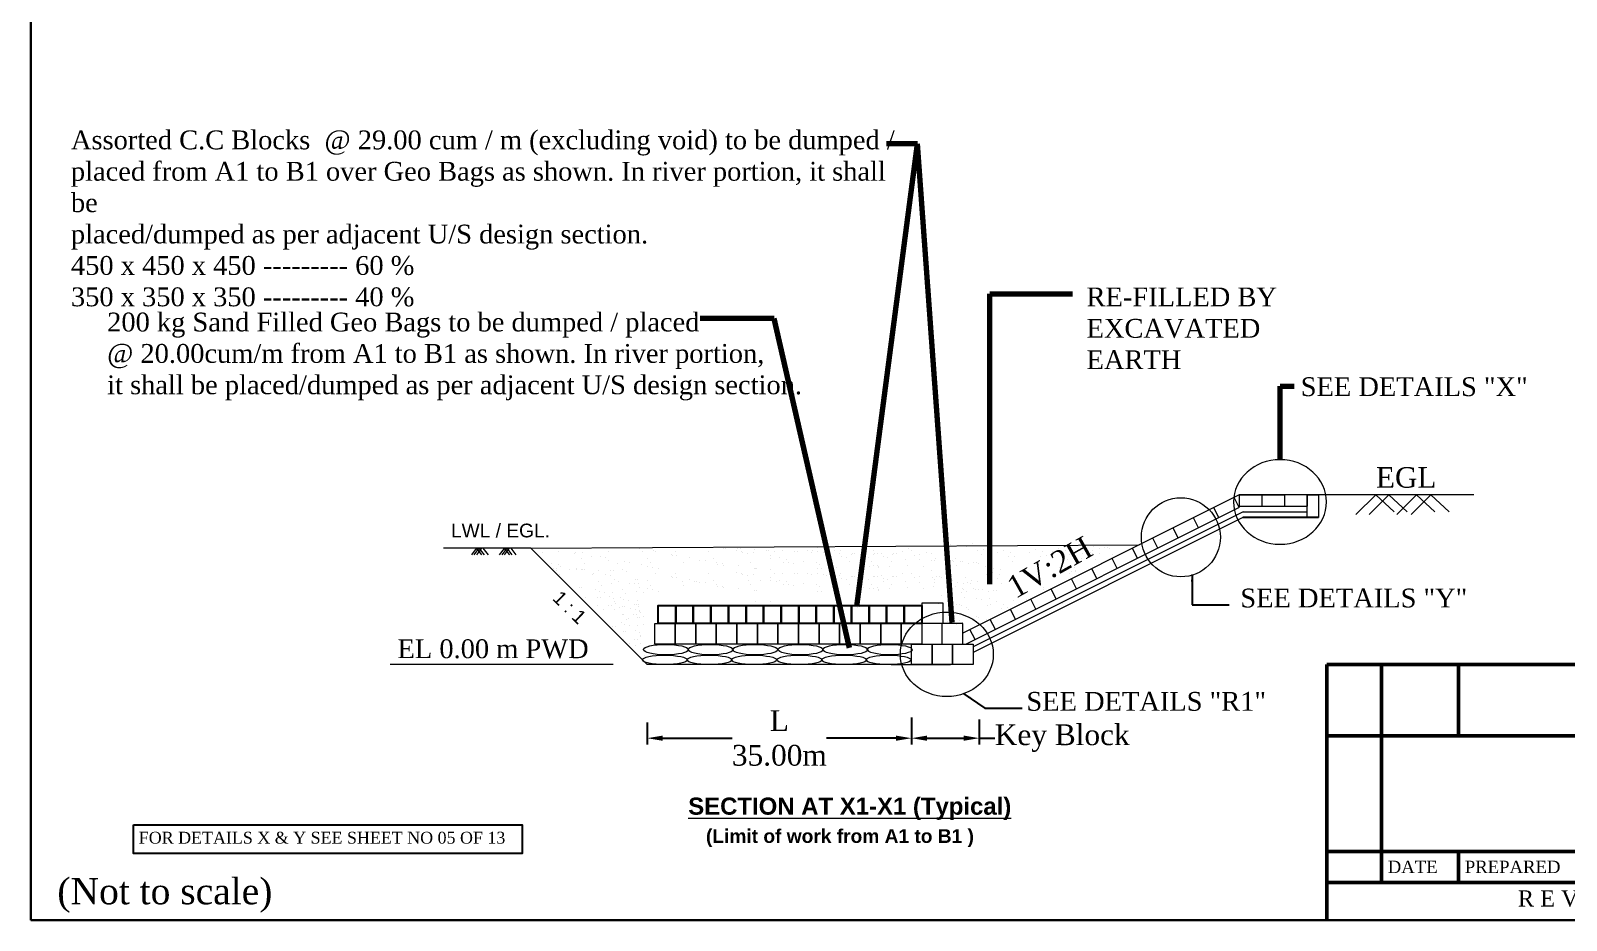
# Model space of a CAD drawing. Header units: metres. Extents: x -1354 to 3686, y -9962 to -7697.
# Drawn here: x 455 to 543.8, y -9021.8 to -8970.3 of the extents above; entities that cross this region are included whole.
import ezdxf
from ezdxf.enums import TextEntityAlignment as Align

# ---------------------------------------------------------------- set-up
doc = ezdxf.new("R2010")
doc.units = ezdxf.units.M
doc.layers.add('LINE', color=7, linetype='Continuous')
doc.styles.add('Arial B heading -200', font='arialbd.ttf', dxfattribs={"height": 0.6})
doc.styles.add('Arial-200', font='arial.ttf')
doc.styles.add('liza', font='times.ttf', dxfattribs={"height": 2})
doc.styles.get("Standard").update_dxf_attribs({"font": 'times.ttf'})
doc.dimstyles.get("Standard").update_dxf_attribs({"dimtxt": 0.5, "dimasz": 0.4075, "dimexe": 0.364, "dimexo": 0.219, "dimgap": 0.09, "dimtad": 0, "dimdec": 0, "dimlfac": 1000, "dimzin": 0, "dimdsep": 46, "dimtxsty": 'Standard', "dimcen": 0.09, "dimadec": 0, "dimazin": 0, "dimtfac": 1, "dimtdec": 0, "dimtofl": 0, "dimtmove": 0, "dimatfit": 3, "dimfxl": 1, "dimtolj": 1, "dimtzin": 0, "dimarcsym": 0})

# ---------------------------------------------------------------- blocks, each defined once
blk = doc.blocks.new('*D455')
at = {"layer": 'Defpoints', "color": 0, "lineweight": -3, "ltscale": 0.5}
for p in [(490.644, -9010.119), (505.927, -9009.831), (490.644, -9011.248)]:
    blk.add_point(p, dxfattribs=at)
at = {"layer": 'LINE', "color": 7, "ltscale": 0.5}
for p, q in [((505.927, -9010.05), (505.927, -9011.612)), ((490.644, -9010.338), (490.644, -9011.612)), ((491.544, -9011.248), (495.553, -9011.248)), ((505.027, -9011.248), (501.018, -9011.248))]:
    blk.add_line(p, q, dxfattribs=at)
at = {"layer": 'LINE', "color": 7, "lineweight": -3, "ltscale": 0.5}
for points in [[(491.544, -9011.098), (491.544, -9011.398), (490.644, -9011.248)], [(505.027, -9011.098), (505.027, -9011.398), (505.927, -9011.248)]]:
    blk.add_solid(points, dxfattribs=at)
at = {"layer": 'LINE', "color": 7, "lineweight": 9, "ltscale": 0.5, "insert": (498.285, -9011.248), "char_height": 1.2, "attachment_point": 5}
blk.add_mtext('\\A1;L\\P35.00m', dxfattribs=at)
blk = doc.blocks.new('*D456')
at = {"layer": 'Defpoints', "color": 0, "lineweight": -3, "ltscale": 0.5}
for p in [(505.927, -9009.941), (509.848, -9009.941), (509.848, -9011.248)]:
    blk.add_point(p, dxfattribs=at)
at = {"layer": 'LINE', "color": 7, "ltscale": 0.5}
for p, q in [((505.927, -9010.16), (505.927, -9011.612)), ((509.848, -9010.16), (509.848, -9011.612)), ((506.827, -9011.248), (508.948, -9011.248)), ((509.848, -9011.248), (510.748, -9011.248))]:
    blk.add_line(p, q, dxfattribs=at)
at = {"layer": 'LINE', "color": 7, "lineweight": -3, "ltscale": 0.5}
for points in [[(506.827, -9011.098), (506.827, -9011.398), (505.927, -9011.248)], [(508.948, -9011.098), (508.948, -9011.398), (509.848, -9011.248)]]:
    blk.add_solid(points, dxfattribs=at)
at = {"layer": 'LINE', "color": 7, "lineweight": 9, "ltscale": 0.5, "insert": (514.642, -9011.248), "char_height": 1.2, "attachment_point": 5}
blk.add_mtext('\\A1;Key Block', dxfattribs=at)

msp = doc.modelspace()

# ---------------------------------------------------------------- linework, layer by layer
at = {"color": 0, "linetype": 'Continuous', "lineweight": -3, "ltscale": 0.5}
msp.add_line((529.465272, -8998.496229), (525.078676, -8998.496229), dxfattribs=at)
at = {"linetype": 'ByBlock', "lineweight": 18, "ltscale": 0.5}
msp.add_line((504.759382, -9006.994764), (503.895605, -9006.994764), dxfattribs=at)
at = {"color": 0, "linetype": 'Continuous', "lineweight": -3, "ltscale": 0.5}
for points in [[(492.293324, -9004.618764), (491.277052, -9004.618764), (491.277052, -9003.569596), (492.293324, -9003.569596)], [(493.309596, -9004.618764), (492.293324, -9004.618764), (492.293324, -9003.569596), (493.309596, -9003.569596)], [(494.325868, -9004.618764), (493.309596, -9004.618764), (493.309596, -9003.569596), (494.325868, -9003.569596)], [(495.34214, -9004.618764), (494.325868, -9004.618764), (494.325868, -9003.569596), (495.34214, -9003.569596)], [(496.358412, -9004.618762), (495.34214, -9004.618762), (495.34214, -9003.569594), (496.358412, -9003.569594)], [(497.374683, -9004.618763), (496.358412, -9004.618763), (496.358412, -9003.569595), (497.374683, -9003.569595)], [(498.390955, -9004.618763), (497.374683, -9004.618763), (497.374683, -9003.569595), (498.390955, -9003.569595)], [(499.407227, -9004.61876), (498.390955, -9004.61876), (498.390955, -9003.569592), (499.407227, -9003.569592)], [(500.423499, -9004.618761), (499.407227, -9004.618761), (499.407227, -9003.569593), (500.423499, -9003.569593)], [(501.439771, -9004.618762), (500.423499, -9004.618762), (500.423499, -9003.569594), (501.439771, -9003.569594)], [(502.456043, -9004.618763), (501.439771, -9004.618763), (501.439771, -9003.569595), (502.456043, -9003.569595)], [(503.472314, -9004.618764), (502.456043, -9004.618764), (502.456043, -9003.569596), (503.472314, -9003.569596)], [(504.488586, -9004.618763), (503.472314, -9004.618763), (503.472314, -9003.569595), (504.488586, -9003.569595)], [(505.504858, -9004.618764), (504.488586, -9004.618764), (504.488586, -9003.569596), (505.504858, -9003.569596)], [(506.52113, -9004.618764), (505.504858, -9004.618764), (505.504858, -9003.569596), (506.52113, -9003.569596)], [(460.946588, -9016.263993), (483.421044, -9016.263993), (483.421044, -9017.919483), (460.946588, -9017.919483)]]:
    msp.add_lwpolyline(points, close=True, dxfattribs=at)
at = {"linetype": 'ByBlock', "lineweight": 18, "ltscale": 0.5}
for points in [[(507.730833, -9004.618764), (506.542833, -9004.618764), (506.542833, -9003.430764), (507.730833, -9003.430764)], [(492.26513, -9005.806764), (491.07713, -9005.806764), (491.07713, -9004.618764), (492.26513, -9004.618764)], [(493.45313, -9005.806764), (492.26513, -9005.806764), (492.26513, -9004.618764), (493.45313, -9004.618764)], [(494.64113, -9005.806764), (493.45313, -9005.806764), (493.45313, -9004.618764), (494.64113, -9004.618764)], [(495.82913, -9005.806764), (494.64113, -9005.806764), (494.64113, -9004.618764), (495.82913, -9004.618764)], [(497.01713, -9005.806764), (495.82913, -9005.806764), (495.82913, -9004.618764), (497.01713, -9004.618764)], [(498.20513, -9005.806764), (497.01713, -9005.806764), (497.01713, -9004.618764), (498.20513, -9004.618764)], [(499.39313, -9005.806764), (498.20513, -9005.806764), (498.20513, -9004.618764), (499.39313, -9004.618764)], [(500.58113, -9005.806764), (499.39313, -9005.806764), (499.39313, -9004.618764), (500.58113, -9004.618764)], [(501.76913, -9005.806764), (500.58113, -9005.806764), (500.58113, -9004.618764), (501.76913, -9004.618764)], [(502.95713, -9005.806764), (501.76913, -9005.806764), (501.76913, -9004.618764), (502.95713, -9004.618764)], [(504.14513, -9005.806764), (502.95713, -9005.806764), (502.95713, -9004.618764), (504.14513, -9004.618764)], [(505.33313, -9005.806764), (504.14513, -9005.806764), (504.14513, -9004.618764), (505.33313, -9004.618764)], [(506.52113, -9005.806764), (505.33313, -9005.806764), (505.33313, -9004.618764), (506.52113, -9004.618764)], [(507.11513, -9006.994764), (505.92713, -9006.994764), (505.92713, -9005.806764), (507.11513, -9005.806764)], [(508.30313, -9006.994764), (507.11513, -9006.994764), (507.11513, -9005.806764), (508.30313, -9005.806764)], [(509.49113, -9006.994764), (508.30313, -9006.994764), (508.30313, -9005.806764), (509.49113, -9005.806764)]]:
    msp.add_lwpolyline(points, close=True, dxfattribs=at)
msp.add_lwpolyline([(508.89713, -9005.806764), (508.89713, -9004.618764), (506.52113, -9004.618764), (506.52113, -9005.806764), (507.70913, -9005.806764), (507.70913, -9004.618764)], dxfattribs=at)
at = {"layer": 'LINE', "color": 7, "lineweight": 18, "ltscale": 0.5}
for p, q in [((524.869102, -8997.183037), (508.89713, -9005.169024)), ((524.869102, -8997.917134), (524.575464, -8997.329857)), ((538.436165, -8997.183037), (524.869102, -8997.183037)), ((524.869102, -8997.183037), (524.869102, -8997.839633)), ((524.869102, -8997.183037), (527.495485, -8997.183037)), ((526.182294, -8997.183037), (526.182294, -8997.839633)), ((527.495485, -8997.183037), (527.495485, -8997.839633)), ((527.495485, -8997.183037), (527.495485, -8997.839633)), ((528.808676, -8997.183037), (528.808676, -8997.839633)), ((528.808676, -8997.183037), (528.808676, -8997.839633)), ((524.869102, -8997.917134), (509.089841, -9005.806764)), ((525.101604, -8998.167931), (509.49113, -9005.973168)), ((525.078676, -8998.496229), (509.49113, -9006.290002)), ((522.519995, -8999.091687), (522.226356, -8998.50441)), ((523.694549, -8998.50441), (523.40091, -8997.917134)), ((524.869102, -8997.839633), (528.808676, -8997.839633)), ((525.101604, -8998.167931), (528.808676, -8998.167931)), ((521.345441, -8999.678964), (521.051802, -8999.091687)), ((483.91051, -9000.261628), (478.864504, -9000.261628)), ((490.643647, -9006.994765), (483.91051, -9000.261628)), ((488.243597, -9000.234624), (488.243597, -9000.234624)), ((490.179018, -9000.277117), (490.179018, -9000.277117)), ((490.99508, -9000.37089), (490.99508, -9000.37089)), ((492.074714, -9000.215549), (492.074714, -9000.215549)), ((493.533615, -9000.201197), (493.533615, -9000.201197)), ((494.2342, -9000.231785), (494.2342, -9000.231785)), ((494.382629, -9000.238266), (494.382629, -9000.238266)), ((495.084642, -9000.256108), (495.084642, -9000.256108)), ((495.184145, -9000.27326), (495.184145, -9000.27326)), ((495.88473, -9000.303849), (495.88473, -9000.303849)), ((495.90583, -9000.196475), (495.90583, -9000.196475)), ((496.033159, -9000.310329), (496.033159, -9000.310329)), ((496.834675, -9000.345324), (496.834675, -9000.345324)), ((497.53526, -9000.375912), (497.53526, -9000.375912)), ((499.736947, -9000.1774), (499.736947, -9000.1774)), ((500.218554, -9000.372853), (500.218554, -9000.372853)), ((500.504268, -9000.225684), (500.504268, -9000.225684)), ((503.568064, -9000.158326), (503.568064, -9000.158326)), ((505.765738, -9000.255458), (505.765738, -9000.255458)), ((508.165365, -9000.055972), (508.165365, -9000.055972)), ((509.119432, -9000.168332), (509.119432, -9000.168332)), ((509.462588, -9000.009508), (509.462588, -9000.009508)), ((509.8553, -9000.140677), (509.8553, -9000.140677)), ((510.081644, -9000.342558), (510.081644, -9000.342558)), ((513.09517, -9000.347524), (513.09517, -9000.347524)), ((514.430981, -9000.27602), (514.430981, -9000.27602)), ((515.216902, -9000.362525), (515.216902, -9000.362525)), ((516.211074, -9000.064549), (516.211074, -9000.064549)), ((516.451733, -9000.191732), (516.451733, -9000.191732)), ((516.810163, -9000.274531), (516.810163, -9000.274531)), ((517.072674, -9000.233849), (517.072674, -9000.233849)), ((517.25325, -9000.226727), (517.25325, -9000.226727)), ((517.362772, -9000.298162), (517.362772, -9000.298162)), ((518.996333, -9000.853518), (518.702694, -9000.266241)), ((520.170887, -9000.266241), (519.877248, -8999.678964)), ((484.602412, -9000.501222), (484.602412, -9000.501222)), ((485.098045, -9001.147143), (485.098045, -9001.147143)), ((485.50448, -9000.442974), (485.50448, -9000.442974)), ((485.513861, -9001.198565), (485.513861, -9001.198565)), ((486.458547, -9000.555335), (486.458547, -9000.555335)), ((486.522493, -9000.497579), (486.522493, -9000.497579)), ((486.819149, -9000.884188), (486.819149, -9000.884188)), ((486.905518, -9000.485672), (486.905518, -9000.485672)), ((487.009081, -9001.131713), (487.009081, -9001.131713)), ((487.420759, -9000.729561), (487.420759, -9000.729561)), ((487.949869, -9000.717199), (487.949869, -9000.717199)), ((488.239966, -9000.781512), (488.239966, -9000.781512)), ((488.388788, -9000.947976), (488.388788, -9000.947976)), ((488.433529, -9000.482148), (488.433529, -9000.482148)), ((488.929162, -9001.128069), (488.929162, -9001.128069)), ((489.342856, -9001.060337), (489.342856, -9001.060337)), ((489.603423, -9001.083783), (489.603423, -9001.083783)), ((490.305068, -9001.234563), (490.305068, -9001.234563)), ((490.35361, -9000.478504), (490.35361, -9000.478504)), ((490.650266, -9000.865114), (490.650266, -9000.865114)), ((490.840198, -9001.112638), (490.840198, -9001.112638)), ((491.141229, -9000.451343), (491.141229, -9000.451343)), ((492.03943, -9000.602417), (492.03943, -9000.602417)), ((492.109259, -9000.669759), (492.109259, -9000.669759)), ((492.264646, -9000.463074), (492.264646, -9000.463074)), ((492.329528, -9000.66673), (492.329528, -9000.66673)), ((492.760278, -9001.108995), (492.760278, -9001.108995)), ((493.063326, -9000.782119), (493.063326, -9000.782119)), ((493.692985, -9000.969001), (493.692985, -9000.969001)), ((494.025538, -9000.956345), (494.025538, -9000.956345)), ((494.184726, -9000.45943), (494.184726, -9000.45943)), ((494.481382, -9000.84604), (494.481382, -9000.84604)), ((494.671315, -9001.093564), (494.671315, -9001.093564)), ((494.737335, -9001.200528), (494.737335, -9001.200528)), ((494.993568, -9001.174761), (494.993568, -9001.174761)), ((495.027433, -9001.264841), (495.027433, -9001.264841)), ((495.82973, -9000.391541), (495.82973, -9000.391541)), ((496.095763, -9000.443999), (496.095763, -9000.443999)), ((496.128992, -9000.487635), (496.128992, -9000.487635)), ((496.41909, -9000.551948), (496.41909, -9000.551948)), ((496.591395, -9001.08992), (496.591395, -9001.08992)), ((496.783797, -9000.503901), (496.783797, -9000.503901)), ((497.683689, -9000.382393), (497.683689, -9000.382393)), ((497.746009, -9000.678127), (497.746009, -9000.678127)), ((497.782547, -9000.85422), (497.782547, -9000.85422)), ((498.015843, -9000.440356), (498.015843, -9000.440356)), ((498.312499, -9000.826965), (498.312499, -9000.826965)), ((498.485206, -9000.417388), (498.485206, -9000.417388)), ((498.502431, -9001.07449), (498.502431, -9001.07449)), ((498.714039, -9000.896543), (498.714039, -9000.896543)), ((498.826897, -9001.085746), (498.826897, -9001.085746)), ((499.116995, -9001.15006), (499.116995, -9001.15006)), ((499.18579, -9000.447976), (499.18579, -9000.447976)), ((499.334219, -9000.454457), (499.334219, -9000.454457)), ((499.668106, -9001.008903), (499.668106, -9001.008903)), ((499.926879, -9000.424925), (499.926879, -9000.424925)), ((500.135736, -9000.489452), (500.135736, -9000.489452)), ((500.422512, -9001.070846), (500.422512, -9001.070846)), ((500.508652, -9000.437167), (500.508652, -9000.437167)), ((500.630318, -9001.183129), (500.630318, -9001.183129)), ((500.83632, -9000.52004), (500.83632, -9000.52004)), ((500.984749, -9000.52652), (500.984749, -9000.52652)), ((501.46648, -9000.39991), (501.46648, -9000.39991)), ((501.786266, -9000.561515), (501.786266, -9000.561515)), ((501.84696, -9000.421281), (501.84696, -9000.421281)), ((501.872109, -9000.739438), (501.872109, -9000.739438)), ((502.143616, -9000.807891), (502.143616, -9000.807891)), ((502.333548, -9001.055415), (502.333548, -9001.055415)), ((502.434509, -9000.618325), (502.434509, -9000.618325)), ((502.48685, -9000.592103), (502.48685, -9000.592103)), ((502.635279, -9000.598584), (502.635279, -9000.598584)), ((502.916459, -9000.970965), (502.916459, -9000.970965)), ((502.98341, -9001.232517), (502.98341, -9001.232517)), ((503.091095, -9000.561515), (503.091095, -9000.561515)), ((503.131839, -9001.238997), (503.131839, -9001.238997)), ((503.176938, -9000.739438), (503.176938, -9000.739438)), ((503.448446, -9000.807891), (503.448446, -9000.807891)), ((503.638378, -9001.055415), (503.638378, -9001.055415)), ((503.739339, -9000.618325), (503.739339, -9000.618325)), ((503.757996, -9000.405851), (503.757996, -9000.405851)), ((503.79168, -9000.592103), (503.79168, -9000.592103)), ((503.940109, -9000.598584), (503.940109, -9000.598584)), ((504.206176, -9000.561515), (504.206176, -9000.561515)), ((504.29202, -9000.739438), (504.29202, -9000.739438)), ((504.563527, -9000.807891), (504.563527, -9000.807891)), ((504.753459, -9001.055415), (504.753459, -9001.055415)), ((504.85442, -9000.618325), (504.85442, -9000.618325)), ((504.906761, -9000.592103), (504.906761, -9000.592103)), ((505.05519, -9000.598584), (505.05519, -9000.598584)), ((505.398962, -9000.44655), (505.398962, -9000.44655)), ((505.585992, -9000.898852), (505.585992, -9000.898852)), ((505.708529, -9001.264191), (505.708529, -9001.264191)), ((505.928127, -9000.415192), (505.928127, -9000.415192)), ((506.118059, -9000.662717), (506.118059, -9000.662717)), ((506.361174, -9000.620776), (506.361174, -9000.620776)), ((506.387509, -9000.933847), (506.387509, -9000.933847)), ((506.810089, -9000.486985), (506.810089, -9000.486985)), ((507.088093, -9000.964435), (507.088093, -9000.964435)), ((507.100186, -9000.551298), (507.100186, -9000.551298)), ((507.236522, -9000.970916), (507.236522, -9000.970916)), ((507.329203, -9000.839192), (507.329203, -9000.839192)), ((508.038039, -9001.00591), (508.038039, -9001.00591)), ((508.03814, -9000.659073), (508.03814, -9000.659073)), ((508.28327, -9000.951552), (508.28327, -9000.951552)), ((508.334796, -9001.045683), (508.334796, -9001.045683)), ((508.463643, -9000.85357), (508.463643, -9000.85357)), ((508.738624, -9001.036499), (508.738624, -9001.036499)), ((508.887052, -9001.042979), (508.887052, -9001.042979)), ((509.245482, -9001.125778), (509.245482, -9001.125778)), ((509.507994, -9001.085096), (509.507994, -9001.085096)), ((509.688569, -9001.077974), (509.688569, -9001.077974)), ((509.759244, -9000.396118), (509.759244, -9000.396118)), ((509.798091, -9001.149409), (509.798091, -9001.149409)), ((509.949176, -9000.643642), (509.949176, -9000.643642)), ((510.389154, -9001.108562), (510.389154, -9001.108562)), ((510.917848, -9000.542099), (510.917848, -9000.542099)), ((511.261003, -9000.383275), (511.261003, -9000.383275)), ((511.557659, -9000.769885), (511.557659, -9000.769885)), ((511.653716, -9000.514444), (511.653716, -9000.514444)), ((511.747591, -9001.017409), (511.747591, -9001.017409)), ((511.88006, -9000.716325), (511.88006, -9000.716325)), ((512.752015, -9000.506348), (512.752015, -9000.506348)), ((513.391826, -9000.734133), (513.391826, -9000.734133)), ((513.487882, -9000.478692), (513.487882, -9000.478692)), ((513.714227, -9000.680574), (513.714227, -9000.680574)), ((514.087826, -9000.434845), (514.087826, -9000.434845)), ((514.727637, -9000.66263), (514.727637, -9000.66263)), ((514.823693, -9000.407189), (514.823693, -9000.407189)), ((514.917569, -9000.910155), (514.917569, -9000.910155)), ((515.050038, -9000.60907), (515.050038, -9000.60907)), ((515.391734, -9000.719461), (515.391734, -9000.719461)), ((515.457562, -9000.489708), (515.457562, -9000.489708)), ((515.784447, -9000.850629), (515.784447, -9000.850629)), ((515.815992, -9000.572506), (515.815992, -9000.572506)), ((516.078503, -9000.531825), (516.078503, -9000.531825)), ((516.259078, -9000.524703), (516.259078, -9000.524703)), ((516.3686, -9000.596138), (516.3686, -9000.596138)), ((516.385906, -9000.421485), (516.385906, -9000.421485)), ((516.567205, -9000.91447), (516.567205, -9000.91447)), ((516.778618, -9000.552654), (516.778618, -9000.552654)), ((517.821779, -9001.440795), (517.52814, -9000.853518)), ((517.561376, -9000.616494), (517.561376, -9000.616494)), ((485.225439, -9001.431456), (485.225439, -9001.431456)), ((485.373867, -9001.437936), (485.373867, -9001.437936)), ((485.394701, -9001.533753), (485.394701, -9001.533753)), ((485.584633, -9001.781277), (485.584633, -9001.781277)), ((485.622385, -9001.338554), (485.622385, -9001.338554)), ((486.175384, -9001.472931), (486.175384, -9001.472931)), ((486.558212, -9001.430092), (486.558212, -9001.430092)), ((486.584597, -9001.51278), (486.584597, -9001.51278)), ((486.848309, -9001.494405), (486.848309, -9001.494405)), ((486.875969, -9001.50352), (486.875969, -9001.50352)), ((487.024398, -9001.51), (487.024398, -9001.51)), ((487.504714, -9001.777634), (487.504714, -9001.777634)), ((487.552627, -9001.731196), (487.552627, -9001.731196)), ((487.825914, -9001.544995), (487.825914, -9001.544995)), ((488.211766, -9001.796676), (488.211766, -9001.796676)), ((488.506694, -9001.843556), (488.506694, -9001.843556)), ((488.526499, -9001.575583), (488.526499, -9001.575583)), ((488.674928, -9001.582064), (488.674928, -9001.582064)), ((488.753486, -9002.055647), (488.753486, -9002.055647)), ((489.225818, -9001.514679), (489.225818, -9001.514679)), ((489.476444, -9001.617059), (489.476444, -9001.617059)), ((489.951684, -9002.062187), (489.951684, -9002.062187)), ((490.100113, -9002.068667), (490.100113, -9002.068667)), ((490.647774, -9001.31531), (490.647774, -9001.31531)), ((490.650266, -9002.153979), (490.650266, -9002.153979)), ((490.937871, -9001.379623), (490.937871, -9001.379623)), ((491.141229, -9001.740208), (491.141229, -9001.740208)), ((491.273097, -9001.452978), (491.273097, -9001.452978)), ((492.03943, -9001.891282), (492.03943, -9001.891282)), ((492.109259, -9001.958624), (492.109259, -9001.958624)), ((492.264646, -9001.751939), (492.264646, -9001.751939)), ((492.329528, -9001.955595), (492.329528, -9001.955595)), ((493.063326, -9002.070984), (493.063326, -9002.070984)), ((494.184726, -9001.748295), (494.184726, -9001.748295)), ((494.481382, -9002.134904), (494.481382, -9002.134904)), ((495.82973, -9001.680406), (495.82973, -9001.680406)), ((495.947635, -9001.287121), (495.947635, -9001.287121)), ((496.095763, -9001.732864), (496.095763, -9001.732864)), ((496.128992, -9001.7765), (496.128992, -9001.7765)), ((496.41909, -9001.840813), (496.41909, -9001.840813)), ((496.497929, -9002.153274), (496.497929, -9002.153274)), ((496.783797, -9001.792766), (496.783797, -9001.792766)), ((496.835797, -9001.428535), (496.835797, -9001.428535)), ((496.909847, -9001.461347), (496.909847, -9001.461347)), ((496.984226, -9001.435015), (496.984226, -9001.435015)), ((497.215045, -9002.153877), (497.215045, -9002.153877)), ((497.746009, -9001.966992), (497.746009, -9001.966992)), ((497.782547, -9002.143085), (497.782547, -9002.143085)), ((497.785743, -9001.47001), (497.785743, -9001.47001)), ((498.015843, -9001.72922), (498.015843, -9001.72922)), ((498.312499, -9002.11583), (498.312499, -9002.11583)), ((498.485206, -9001.706253), (498.485206, -9001.706253)), ((499.18579, -9001.736841), (499.18579, -9001.736841)), ((499.334219, -9001.743322), (499.334219, -9001.743322)), ((499.926879, -9001.71379), (499.926879, -9001.71379)), ((500.135736, -9001.778317), (500.135736, -9001.778317)), ((500.480452, -9001.452331), (500.480452, -9001.452331)), ((500.508652, -9001.726031), (500.508652, -9001.726031)), ((500.719168, -9001.457456), (500.719168, -9001.457456)), ((500.83632, -9001.808905), (500.83632, -9001.808905)), ((500.984749, -9001.815385), (500.984749, -9001.815385)), ((501.598347, -9001.401545), (501.598347, -9001.401545)), ((501.786266, -9001.85038), (501.786266, -9001.85038)), ((501.84696, -9001.710146), (501.84696, -9001.710146)), ((501.872109, -9002.028303), (501.872109, -9002.028303)), ((502.143616, -9002.096756), (502.143616, -9002.096756)), ((502.434509, -9001.90719), (502.434509, -9001.90719)), ((502.48685, -9001.880968), (502.48685, -9001.880968)), ((502.635279, -9001.887449), (502.635279, -9001.887449)), ((502.903177, -9001.401545), (502.903177, -9001.401545)), ((503.091095, -9001.85038), (503.091095, -9001.85038)), ((503.176938, -9002.028303), (503.176938, -9002.028303)), ((503.448446, -9002.096756), (503.448446, -9002.096756)), ((503.490269, -9001.321796), (503.490269, -9001.321796)), ((503.739339, -9001.90719), (503.739339, -9001.90719)), ((503.75278, -9001.281114), (503.75278, -9001.281114)), ((503.79168, -9001.880968), (503.79168, -9001.880968)), ((503.933356, -9001.273992), (503.933356, -9001.273992)), ((503.940109, -9001.887449), (503.940109, -9001.887449)), ((504.018258, -9001.401545), (504.018258, -9001.401545)), ((504.042878, -9001.345427), (504.042878, -9001.345427)), ((504.206176, -9001.85038), (504.206176, -9001.85038)), ((504.29202, -9002.028303), (504.29202, -9002.028303)), ((504.563527, -9002.096756), (504.563527, -9002.096756)), ((504.63394, -9001.30458), (504.63394, -9001.30458)), ((504.85442, -9001.90719), (504.85442, -9001.90719)), ((504.906761, -9001.880968), (504.906761, -9001.880968)), ((505.05519, -9001.887449), (505.05519, -9001.887449)), ((505.398962, -9001.735415), (505.398962, -9001.735415)), ((505.928127, -9001.704057), (505.928127, -9001.704057)), ((506.118059, -9001.951582), (506.118059, -9001.951582)), ((506.361174, -9001.909641), (506.361174, -9001.909641)), ((506.613692, -9001.308638), (506.613692, -9001.308638)), ((507.071986, -9001.566463), (507.071986, -9001.566463)), ((507.119972, -9001.942513), (507.119972, -9001.942513)), ((507.236749, -9002.07486), (507.236749, -9002.07486)), ((507.382483, -9001.901832), (507.382483, -9001.901832)), ((507.563058, -9001.89471), (507.563058, -9001.89471)), ((507.67258, -9001.966145), (507.67258, -9001.966145)), ((508.263643, -9001.925298), (508.263643, -9001.925298)), ((508.319298, -9002.106299), (508.319298, -9002.106299)), ((508.524728, -9001.293207), (508.524728, -9001.293207)), ((509.020361, -9001.939128), (509.020361, -9001.939128)), ((509.37735, -9002.127413), (509.37735, -9002.127413)), ((510.213512, -9001.344194), (510.213512, -9001.344194)), ((510.276485, -9001.805324), (510.276485, -9001.805324)), ((510.444809, -9001.289563), (510.444809, -9001.289563)), ((510.619641, -9001.6465), (510.619641, -9001.6465)), ((510.685468, -9001.416746), (510.685468, -9001.416746)), ((510.916297, -9002.033109), (510.916297, -9002.033109)), ((511.012353, -9001.777668), (511.012353, -9001.777668)), ((511.043898, -9001.499545), (511.043898, -9001.499545)), ((514.476387, -9001.351609), (514.476387, -9001.351609)), ((514.656962, -9001.344486), (514.656962, -9001.344486)), ((514.766484, -9001.415922), (514.766484, -9001.415922)), ((515.067204, -9001.752238), (515.067204, -9001.752238)), ((515.472671, -9002.615349), (515.179033, -9002.028072)), ((515.181905, -9001.610706), (515.181905, -9001.610706)), ((515.357547, -9001.375075), (515.357547, -9001.375075)), ((515.410359, -9001.593414), (515.410359, -9001.593414)), ((515.413202, -9001.556076), (515.413202, -9001.556076)), ((515.803071, -9001.724582), (515.803071, -9001.724582)), ((516.647225, -9002.028072), (516.353587, -9001.440795)), ((486.080266, -9002.427198), (486.080266, -9002.427198)), ((486.716465, -9002.514416), (486.716465, -9002.514416)), ((486.820109, -9002.509569), (486.820109, -9002.509569)), ((487.670532, -9002.626776), (487.670532, -9002.626776)), ((487.80137, -9002.164243), (487.80137, -9002.164243)), ((487.86446, -9002.741096), (487.86446, -9002.741096)), ((487.991302, -9002.411768), (487.991302, -9002.411768)), ((488.154557, -9002.805409), (488.154557, -9002.805409)), ((488.58804, -9002.295808), (488.58804, -9002.295808)), ((488.632744, -9002.801002), (488.632744, -9002.801002)), ((488.977813, -9002.2178), (488.977813, -9002.2178)), ((489.226556, -9002.650847), (489.226556, -9002.650847)), ((489.416488, -9002.898371), (489.416488, -9002.898371)), ((489.636952, -9002.28328), (489.636952, -9002.28328)), ((489.93188, -9002.33016), (489.93188, -9002.33016)), ((490.013226, -9002.782411), (490.013226, -9002.782411)), ((490.134566, -9002.33396), (490.134566, -9002.33396)), ((490.178672, -9002.542251), (490.178672, -9002.542251)), ((490.453888, -9002.814435), (490.453888, -9002.814435)), ((490.647774, -9002.604175), (490.647774, -9002.604175)), ((490.840198, -9002.401503), (490.840198, -9002.401503)), ((490.937871, -9002.668488), (490.937871, -9002.668488)), ((491.273097, -9002.741843), (491.273097, -9002.741843)), ((492.666813, -9002.172349), (492.666813, -9002.172349)), ((492.760278, -9002.39786), (492.760278, -9002.39786)), ((493.371869, -9002.170613), (493.371869, -9002.170613)), ((493.520298, -9002.177094), (493.520298, -9002.177094)), ((493.692985, -9002.257866), (493.692985, -9002.257866)), ((494.025538, -9002.24521), (494.025538, -9002.24521)), ((494.671315, -9002.382429), (494.671315, -9002.382429)), ((494.737335, -9002.489393), (494.737335, -9002.489393)), ((494.993568, -9002.463626), (494.993568, -9002.463626)), ((495.027433, -9002.553706), (495.027433, -9002.553706)), ((495.947635, -9002.575986), (495.947635, -9002.575986)), ((496.591395, -9002.378785), (496.591395, -9002.378785)), ((496.835797, -9002.717399), (496.835797, -9002.717399)), ((496.984226, -9002.72388), (496.984226, -9002.72388)), ((498.096205, -9002.177342), (498.096205, -9002.177342)), ((498.502431, -9002.363355), (498.502431, -9002.363355)), ((498.714039, -9002.185408), (498.714039, -9002.185408)), ((498.826897, -9002.374611), (498.826897, -9002.374611)), ((499.116995, -9002.438924), (499.116995, -9002.438924)), ((499.668106, -9002.297768), (499.668106, -9002.297768)), ((500.422512, -9002.359711), (500.422512, -9002.359711)), ((500.480452, -9002.741196), (500.480452, -9002.741196)), ((500.630318, -9002.471994), (500.630318, -9002.471994)), ((500.719168, -9002.74632), (500.719168, -9002.74632)), ((501.598347, -9002.69041), (501.598347, -9002.69041)), ((502.333548, -9002.34428), (502.333548, -9002.34428)), ((502.903177, -9002.69041), (502.903177, -9002.69041)), ((502.916459, -9002.25983), (502.916459, -9002.25983)), ((502.98341, -9002.521382), (502.98341, -9002.521382)), ((503.131839, -9002.527862), (503.131839, -9002.527862)), ((503.490269, -9002.610661), (503.490269, -9002.610661)), ((503.638378, -9002.34428), (503.638378, -9002.34428)), ((503.75278, -9002.569979), (503.75278, -9002.569979)), ((503.933356, -9002.562857), (503.933356, -9002.562857)), ((504.018258, -9002.69041), (504.018258, -9002.69041)), ((504.042878, -9002.634292), (504.042878, -9002.634292)), ((504.299474, -9002.162326), (504.299474, -9002.162326)), ((504.63394, -9002.593445), (504.63394, -9002.593445)), ((504.753459, -9002.34428), (504.753459, -9002.34428)), ((505.585992, -9002.187717), (505.585992, -9002.187717)), ((505.708529, -9002.553056), (505.708529, -9002.553056)), ((506.387509, -9002.222712), (506.387509, -9002.222712)), ((506.613692, -9002.597503), (506.613692, -9002.597503)), ((507.214705, -9002.460089), (507.214705, -9002.460089)), ((507.275038, -9002.261765), (507.275038, -9002.261765)), ((507.64438, -9002.981309), (507.64438, -9002.981309)), ((508.088001, -9002.160929), (508.088001, -9002.160929)), ((508.150974, -9002.622059), (508.150974, -9002.622059)), ((508.49413, -9002.463235), (508.49413, -9002.463235)), ((508.559957, -9002.233482), (508.559957, -9002.233482)), ((508.790786, -9002.849845), (508.790786, -9002.849845)), ((508.886842, -9002.594403), (508.886842, -9002.594403)), ((508.918387, -9002.316281), (508.918387, -9002.316281)), ((508.932457, -9002.637964), (508.932457, -9002.637964)), ((509.113186, -9002.796285), (509.113186, -9002.796285)), ((509.180898, -9002.275599), (509.180898, -9002.275599)), ((509.317017, -9002.325738), (509.317017, -9002.325738)), ((509.506949, -9002.573262), (509.506949, -9002.573262)), ((509.633042, -9002.668552), (509.633042, -9002.668552)), ((509.769891, -9002.164574), (509.769891, -9002.164574)), ((509.781471, -9002.675032), (509.781471, -9002.675032)), ((510.044105, -9002.679971), (510.044105, -9002.679971)), ((510.331417, -9002.239774), (510.331417, -9002.239774)), ((510.402535, -9002.762769), (510.402535, -9002.762769)), ((510.665046, -9002.722088), (510.665046, -9002.722088)), ((510.845622, -9002.714966), (510.845622, -9002.714966)), ((511.106229, -9002.280634), (511.106229, -9002.280634)), ((513.534578, -9002.643462), (513.534578, -9002.643462)), ((513.576192, -9002.535957), (513.576192, -9002.535957)), ((513.968904, -9002.667125), (513.968904, -9002.667125)), ((514.298117, -9003.202626), (514.004479, -9002.615349)), ((487.069803, -9003.104985), (487.069803, -9003.104985)), ((487.770387, -9003.135573), (487.770387, -9003.135573)), ((487.796582, -9003.584222), (487.796582, -9003.584222)), ((487.918816, -9003.142053), (487.918816, -9003.142053)), ((488.126357, -9003.820574), (488.126357, -9003.820574)), ((488.424768, -9003.596098), (488.424768, -9003.596098)), ((488.486935, -9003.057689), (488.486935, -9003.057689)), ((488.58804, -9003.603227), (488.58804, -9003.603227)), ((488.720333, -9003.177048), (488.720333, -9003.177048)), ((488.753486, -9003.363066), (488.753486, -9003.363066)), ((488.764612, -9003.802637), (488.764612, -9003.802637)), ((488.783591, -9003.444299), (488.783591, -9003.444299)), ((489.03119, -9003.684171), (489.03119, -9003.684171)), ((489.095718, -9003.11338), (489.095718, -9003.11338)), ((489.195573, -9003.622176), (489.195573, -9003.622176)), ((489.289646, -9003.2277), (489.289646, -9003.2277)), ((489.344002, -9003.628657), (489.344002, -9003.628657)), ((489.579743, -9003.292013), (489.579743, -9003.292013)), ((489.690329, -9003.749651), (489.690329, -9003.749651)), ((489.91212, -9003.544292), (489.91212, -9003.544292)), ((489.985257, -9003.796531), (489.985257, -9003.796531)), ((490.005062, -9003.528558), (490.005062, -9003.528558)), ((490.05793, -9003.287606), (490.05793, -9003.287606)), ((490.145518, -9003.663652), (490.145518, -9003.663652)), ((490.153491, -9003.535038), (490.153491, -9003.535038)), ((490.178672, -9003.84967), (490.178672, -9003.84967)), ((490.208776, -9003.930902), (490.208776, -9003.930902)), ((496.888144, -9003.344212), (496.888144, -9003.344212)), ((497.76404, -9003.352875), (497.76404, -9003.352875)), ((501.116569, -9003.610213), (501.116569, -9003.610213)), ((501.47121, -9003.551297), (501.47121, -9003.551297)), ((502.774514, -9003.608679), (502.774514, -9003.608679)), ((503.634415, -9003.568889), (503.634415, -9003.568889)), ((504.630794, -9003.616398), (504.630794, -9003.616398)), ((504.742647, -9003.559064), (504.742647, -9003.559064)), ((505.746504, -9003.564881), (505.746504, -9003.564881)), ((506.081217, -9003.639659), (506.081217, -9003.639659)), ((507.507531, -9003.485287), (507.507531, -9003.485287)), ((508.205907, -9003.056509), (508.205907, -9003.056509)), ((508.277024, -9003.579505), (508.277024, -9003.579505)), ((508.539535, -9003.538823), (508.539535, -9003.538823)), ((508.720111, -9003.531701), (508.720111, -9003.531701)), ((508.829633, -9003.603136), (508.829633, -9003.603136)), ((508.980718, -9003.097369), (508.980718, -9003.097369)), ((509.094065, -9003.691715), (509.094065, -9003.691715)), ((509.245054, -9003.797921), (509.245054, -9003.797921)), ((509.712682, -9003.173307), (509.712682, -9003.173307)), ((510.002582, -9003.219183), (510.002582, -9003.219183)), ((510.299238, -9003.605793), (510.299238, -9003.605793)), ((510.457468, -9003.197219), (510.457468, -9003.197219)), ((510.490995, -9003.531152), (510.490995, -9003.531152)), ((510.83415, -9003.372328), (510.83415, -9003.372328)), ((511.130806, -9003.758938), (511.130806, -9003.758938)), ((511.226863, -9003.503497), (511.226863, -9003.503497)), ((511.453207, -9003.705378), (511.453207, -9003.705378)), ((511.949009, -9004.37718), (511.655371, -9003.789903)), ((511.825722, -9003.281974), (511.825722, -9003.281974)), ((512.56159, -9003.254319), (512.56159, -9003.254319)), ((513.123563, -9003.789903), (512.829925, -9003.202626)), ((514.640728, -9003.4388), (514.640728, -9003.4388)), ((488.664806, -9004.767626), (488.664806, -9004.767626)), ((488.813235, -9004.774106), (488.813235, -9004.774106)), ((489.149095, -9004.57975), (489.149095, -9004.57975)), ((489.221768, -9004.070825), (489.221768, -9004.070825)), ((489.279933, -9004.117218), (489.279933, -9004.117218)), ((489.343023, -9004.694071), (489.343023, -9004.694071)), ((489.469865, -9004.364742), (489.469865, -9004.364742)), ((489.551543, -9004.307177), (489.551543, -9004.307177)), ((489.63312, -9004.758384), (489.63312, -9004.758384)), ((489.849954, -9004.082702), (489.849954, -9004.082702)), ((490.013226, -9004.08983), (490.013226, -9004.08983)), ((490.066603, -9004.248782), (490.066603, -9004.248782)), ((490.111307, -9004.753976), (490.111307, -9004.753976)), ((490.189798, -9004.289241), (490.189798, -9004.289241)), ((490.23205, -9004.008621), (490.23205, -9004.008621)), ((490.416838, -9004.234668), (490.416838, -9004.234668)), ((490.442417, -9004.656717), (490.442417, -9004.656717)), ((508.163357, -9004.49245), (508.163357, -9004.49245)), ((508.272879, -9004.563885), (508.272879, -9004.563885)), ((508.403061, -9004.320798), (508.403061, -9004.320798)), ((508.423965, -9004.058118), (508.423965, -9004.058118)), ((508.537311, -9004.652464), (508.537311, -9004.652464)), ((508.693936, -9004.418234), (508.693936, -9004.418234)), ((508.860024, -9004.53506), (508.860024, -9004.53506)), ((509.684482, -9004.188471), (509.684482, -9004.188471)), ((509.826876, -9004.270017), (509.826876, -9004.270017)), ((510.258615, -9004.405799), (510.258615, -9004.405799)), ((510.774455, -9004.964457), (510.480817, -9004.37718)), ((489.24895, -9005.088547), (489.24895, -9005.088547)), ((489.275145, -9005.537196), (489.275145, -9005.537196)), ((489.397379, -9005.095028), (489.397379, -9005.095028)), ((489.903331, -9005.549073), (489.903331, -9005.549073)), ((489.965498, -9005.010663), (489.965498, -9005.010663)), ((490.066603, -9005.556201), (490.066603, -9005.556201)), ((490.198896, -9005.130023), (490.198896, -9005.130023)), ((490.23205, -9005.316041), (490.23205, -9005.316041)), ((490.262154, -9005.397273), (490.262154, -9005.397273)), ((506.509151, -9005.014567), (506.509151, -9005.014567)), ((509.599902, -9005.551734), (509.306263, -9004.964457)), ((489.604921, -9005.773548), (489.604921, -9005.773548)), ((489.976597, -9005.874079), (489.976597, -9005.874079)), ((490.243175, -9005.755612), (490.243175, -9005.755612)), ((490.50917, -9006.441154), (490.50917, -9006.441154)), ((503.895605, -9006.994764), (490.643647, -9006.994764))]:
    msp.add_line(p, q, dxfattribs=at)
at = {"layer": 'LINE', "color": 7, "lineweight": 9, "ltscale": 0.5}
for p, q in [((532.770947, -8997.183037), (531.62509, -8998.315649)), ((533.534851, -8997.183037), (532.388995, -8998.315649)), ((533.828646, -8998.168914), (532.770947, -8997.183037)), ((534.592551, -8998.168914), (533.534851, -8997.183037)), ((535.13381, -8997.183037), (533.987953, -8998.315649)), ((535.956454, -8997.183037), (534.810597, -8998.315649)), ((536.191509, -8998.168914), (535.13381, -8997.183037)), ((537.014153, -8998.168914), (535.956454, -8997.183037)), ((480.497483, -9000.654601), (480.782746, -9000.27361)), ((480.645999, -9000.651851), (480.931262, -9000.27086)), ((480.767492, -9000.273893), (481.066663, -9000.644062)), ((480.794516, -9000.649101), (481.079779, -9000.26811)), ((480.916009, -9000.271143), (481.21518, -9000.641312)), ((481.145849, -9000.27189), (481.44502, -9000.642059)), ((482.10581, -9000.654601), (482.391073, -9000.27361)), ((482.254327, -9000.651851), (482.53959, -9000.27086)), ((482.37582, -9000.273893), (482.674991, -9000.644062)), ((482.402844, -9000.649101), (482.688107, -9000.26811)), ((482.524336, -9000.271143), (482.823508, -9000.641312)), ((482.754177, -9000.27189), (483.053348, -9000.642059)), ((501.115613, -9003.615852), (501.115613, -9003.615852)), ((501.311562, -9003.670765), (501.311562, -9003.670765)), ((502.14059, -9003.531153), (502.14059, -9003.531153)), ((502.818784, -9003.66937), (502.818784, -9003.66937)), ((504.046474, -9003.55746), (504.046474, -9003.55746)), ((504.51843, -9003.630012), (504.51843, -9003.630012)), ((507.720271, -9004.540254), (507.720271, -9004.540254)), ((507.982782, -9004.499572), (507.982782, -9004.499572)), ((508.019052, -9004.589062), (508.019052, -9004.589062)), ((508.12385, -9004.348492), (508.12385, -9004.348492)), ((488.685057, -9006.994764), (475.787385, -9006.994764)), ((504.759382, -9006.994764), (508.182033, -9006.994764))]:
    msp.add_line(p, q, dxfattribs=at)
at = {"layer": 'LINE', "lineweight": 50, "ltscale": 0.5}
for p, q in [((562.19627, -9006.990002), (529.937675, -9006.990002)), ((529.937675, -9021.741438), (529.937675, -9006.990002)), ((533.104826, -9006.990002), (533.104826, -9019.58136)), ((537.562012, -9006.990002), (537.562012, -9011.107299)), ((562.19627, -9011.107299), (529.937675, -9011.107299)), ((562.19627, -9017.791147), (529.937675, -9017.791147)), ((537.562012, -9017.791147), (537.562012, -9019.58136)), ((562.19627, -9019.58136), (529.937675, -9019.58136))]:
    msp.add_line(p, q, dxfattribs=at)
at = {"layer": 'LINE', "color": 7, "lineweight": 30, "ltscale": 0.5}
msp.add_lwpolyline([(454.99901, -9021.774946), (454.99901, -8917.091273), (603.036527, -8917.091273), (603.036527, -9021.774946), (454.99901, -9021.774946)], close=True, dxfattribs=at)
at = {"layer": 'LINE', "color": 7, "lineweight": 18, "ltscale": 0.5}
msp.add_lwpolyline([(529.465272, -8998.496229), (528.808676, -8998.496229), (528.808676, -8997.183037), (529.465272, -8997.183037)], close=True, dxfattribs=at)
msp.add_lwpolyline([(483.91051, -9000.261628), (519.084283, -9000.075447)], dxfattribs=at)
at = {"layer": 'LINE', "color": 7, "lineweight": 9, "ltscale": 0.5}
msp.add_circle((521.500355, -8999.633498), 2.284854, dxfattribs=at)
at = {"layer": 'LINE', "color": 7, "lineweight": 9, "ltscale": 0.5, "extrusion": (0, 0, -1)}
msp.add_ellipse((527.235619, -8997.59254), major_axis=(-2.686789, 0), ratio=0.910167656, dxfattribs=at)
at = {"layer": 'LINE', "color": 7, "lineweight": 9, "ltscale": 0.5}
msp.add_ellipse((507.968706, -9006.400008), major_axis=(2.686789, 0), ratio=0.910167656, dxfattribs=at)
at = {"layer": 'LINE', "color": 7, "lineweight": 18, "ltscale": 0.5}
for centre, ratio in [((491.664904, -9006.7222), 0.20959837), ((491.724279, -9006.128984), 0.230641969), ((494.247903, -9006.7222), 0.20959837), ((494.307279, -9006.128984), 0.230641969), ((496.821271, -9006.7222), 0.20959837), ((496.880646, -9006.128984), 0.230641969), ((499.452388, -9006.7222), 0.20959837), ((499.511763, -9006.128984), 0.230641969), ((502.035346, -9006.7222), 0.20959837), ((502.094721, -9006.128984), 0.230641969), ((504.602293, -9006.7222), 0.20959837), ((504.661668, -9006.128984), 0.230641969)]:
    msp.add_ellipse(centre, major_axis=(-1.300411, 0.002359), ratio=ratio, dxfattribs=at)

# ---------------------------------------------------------------- texts
at = {"color": 0, "linetype": 'Continuous', "lineweight": -3, "insert": (456.539676, -9019.337512), "char_height": 1.51254019, "width": 12.57022317, "attachment_point": 1, "style": 'liza'}
msp.add_mtext('(Not to scale)\\P', dxfattribs=at)
at = {"layer": 'LINE', "color": 7, "lineweight": 9, "ltscale": 0.5}
for s, height, style, p in [('LWL / EGL.', 0.7923753, 'Arial-200', (479.299652, -8999.638042)), ('%%USECTION AT X1-X1 (Typical)', 0.99046911, 'Arial B heading -200', (493.016355, -9015.671552)), ('(Limit of work from A1 to B1 )', 0.79237529, 'Arial B heading -200', (494.042249, -9017.302817))]:
    msp.add_text(s, height=height, dxfattribs=dict(at, style=style)).set_placement(p)
at = {"layer": 'LINE', "color": 7, "lineweight": 9, "ltscale": 0.5, "style": 'Arial-200'}
msp.add_text('1 : 1', height=0.7923753, rotation=315.62544294, dxfattribs=at).set_placement((485.114624, -9003.208604))
at = {"layer": 'LINE', "lineweight": 50, "ltscale": 0.5}
for s, p in [('DATE', (533.462869, -9019.044296)), ('PREPARED', (537.920055, -9019.044296))]:
    msp.add_text(s, height=0.7160852, dxfattribs=at).set_placement(p)
msp.add_text('R E V I S I O N S', height=0.9317991, dxfattribs=at).set_placement((546.066972, -9020.979058), align=Align.CENTER)
at = {"layer": 'LINE', "color": 7, "lineweight": 9, "ltscale": 0.5, "attachment_point": 1}
for s, insert, char_height, width in [('Assorted C.C Blocks  @ 29.00 cum / m (excluding void) to be dumped / placed from A1 to B1 over Geo Bags as shown. In river portion, it shall be \\Pplaced/dumped as per adjacent U/S design section.\\P450 x 450 x 450 --------- 60 %\\P350 x 350 x 350 --------- 40 %', (457.325038, -8976.117207), 1.088423855, 48.18757372), ('{\\fTimes New Roman|b0|i0|c0|p18;RE-FILLED BY EXCAVATED EARTH}', (516.049515, -8985.194801), 1.08842386, 14.92813264), ('200 kg {\\C0;Sand Filled} Geo Bags to be dumped / placed\\P@ 20.00cum/m from A1 to B1 as shown. In river portion,\\Pit shall be placed/dumped as per adjacent U/S design section.', (459.420201, -8986.64622), 1.08842386, 43.72153312), ('SEE DETAILS "X"', (528.431722, -8990.381722), 1.08842386, 32.26269386), ('SEE DETAILS "Y"', (524.937659, -9002.600375), 1.08842386, 32.26269386), ('EL 0.00 m PWD', (476.208574, -9005.532693), 1.08842386, 37.17234402), ('SEE DETAILS "R1"', (512.570768, -9008.574319), 1.08842386, 32.26269386)]:
    msp.add_mtext(s, dxfattribs=dict(at, insert=insert, char_height=char_height, width=width))
at = {"layer": 'LINE', "color": 7, "lineweight": 9, "ltscale": 0.5, "insert": (532.654191, -8995.578908), "char_height": 1.18856293, "width": 37.17234402, "attachment_point": 1, "style": 'Arial-200'}
msp.add_mtext('{\\fMS Shell Dlg|b0|i0|c0|p32;\\H0.2931x; \\fTimes New Roman|b0|i0|c0|p18;\\H3.412x;EGL}', dxfattribs=at)
at = {"layer": 'LINE', "color": 7, "lineweight": 9, "ltscale": 0.5, "insert": (511.296555, -9002.095168), "char_height": 1.2826544, "width": 5.75984576, "attachment_point": 1, "rotation": 29.39805845}
msp.add_mtext('1V:2H', dxfattribs=at)
at = {"layer": 'LINE', "color": 0, "linetype": 'ByBlock', "lineweight": 30, "ltscale": 0.5, "insert": (461.247779, -9016.658379), "char_height": 0.68631446, "width": 67.13921254, "attachment_point": 1}
msp.add_mtext('FOR DETAILS X & Y SEE SHEET NO 05 OF 13', dxfattribs=at)

# ---------------------------------------------------------------- dimensions: what is measured, and where the dimension line sits
at = {"layer": 'LINE', "color": 7, "lineweight": 9, "ltscale": 0.5}
dim = msp.add_linear_dim(base=(490.643647, -9011.248434), p1=(505.92713, -9009.831363), p2=(490.643647, -9010.118967), angle=180, text='L\\P35.00m', dimstyle='Standard', override={"dimtxt": 1.2, "dimasz": 0.9, "dimclrd": 7, "dimclre": 7, "dimclrt": 7, "dimlwd": 65535, "dimlwe": 65535}, dxfattribs=at)
dim.commit()
dim.dimension.update_dxf_attribs({"geometry": '*D455', "text_midpoint": (498.285388, -9011.248434), "dimtype": 160})
dim = msp.add_linear_dim(base=(509.84753, -9011.248434), p1=(505.92713, -9009.940894), p2=(509.84753, -9009.940898), angle=180, text='Key Block', dimstyle='Standard', override={"dimtxt": 1.2, "dimasz": 0.9, "dimclrd": 7, "dimclre": 7, "dimclrt": 7, "dimlwd": 65535, "dimlwe": 65535}, dxfattribs=at)
dim.commit()
dim.dimension.update_dxf_attribs({"geometry": '*D456', "text_midpoint": (514.641712, -9011.248434)})

# ---------------------------------------------------------------- leaders
at = {"linetype": 'ByBlock', "lineweight": 18, "ltscale": 0.5}
for points in [[(522.146083, -9001.7885), (522.146083, -9003.541453), (524.302781, -9003.541453)], [(508.953143, -9008.675376), (510.17228, -9009.515397), (512.328978, -9009.515397)]]:
    msp.add_leader(points, dimstyle='Standard', override={"dimgap": 0.09, "dimtad": 0, "dimfxl": 700, "dimfxlon": 1}, dxfattribs=at)
at = {"layer": 'LINE', "color": 7, "lineweight": 9, "ltscale": 0.5}
for points in [[(502.759332, -9003.642684), (506.276797, -8976.88196), (504.480231, -8976.88196)], [(508.272879, -9004.563885), (506.276797, -8976.88196)], [(510.459127, -9002.337884), (510.459127, -8985.564204), (515.240923, -8985.564204)], [(502.345101, -9006.019929), (497.993322, -8986.987031), (493.701679, -8986.987031)], [(527.235619, -8995.147111), (527.235619, -8990.896397), (528.0549, -8990.896397)]]:
    msp.add_leader(points, dimstyle='Standard', override={"dimtxt": 1.2, "dimasz": 0.9, "dimclrd": 7, "dimclre": 7, "dimclrt": 7, "dimlwd": 65535, "dimlwe": 65535}, dxfattribs=at)

doc.saveas('drawing.dxf')
